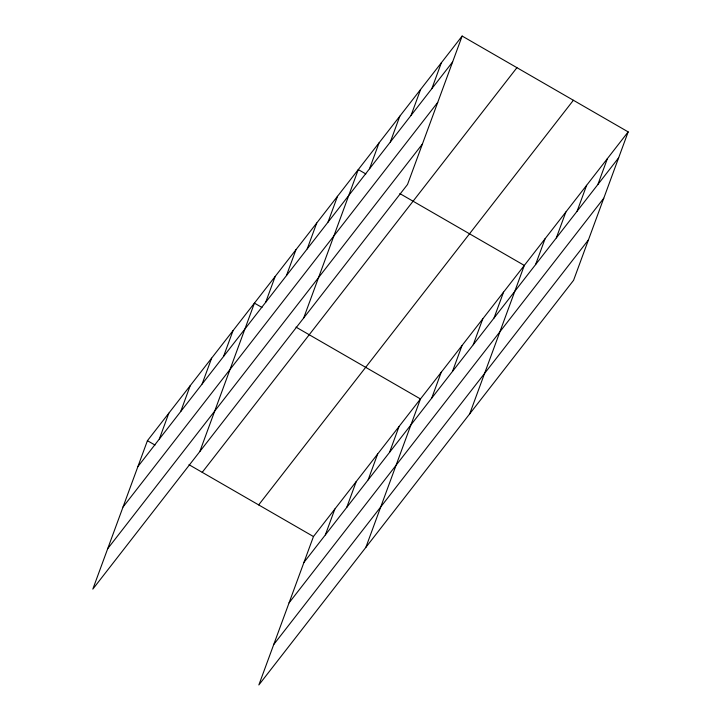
<?xml version="1.0" encoding="UTF-8"?>
<svg xmlns="http://www.w3.org/2000/svg" width="721" height="721" viewBox="0 0 721 721"><rect width="100%" height="100%" fill="white"/><g stroke="black" fill="none" stroke-linecap="round" stroke-linejoin="round"><path stroke-width="1.08" d="M462.143 36.05L147.426 440.693L92.829 589.111L407.536 184.459L462.143 36.05L628.171 131.889L573.574 280.307L258.857 684.95L313.464 536.541L628.171 131.889M159.305 439.08L168.831 413.178M180.701 411.556L190.227 385.663M202.105 384.041L211.632 358.148M223.501 356.525L233.036 330.633M199.825 451.526L254.432 303.117L261.993 307.479M265.679 302.306L275.206 276.413M286.444 275.602L295.97 249.7M307.218 248.889L316.744 222.996M327.992 222.185L337.518 196.292M303.685 317.997L358.283 169.579L365.844 173.95M369.531 168.768L379.057 142.875M390.304 142.064L399.831 116.171M411.069 115.36L420.604 89.467M431.843 88.656L441.369 62.754M325.333 534.919L334.859 509.026M346.738 507.404L356.264 481.502M368.134 479.889L377.66 453.987M389.538 452.373L399.064 426.471M365.862 547.374L420.469 398.956L295.998 327.109M431.708 398.145L441.234 372.252M452.482 371.441L462.008 345.548M473.246 344.737L482.782 318.835M494.02 318.024L503.546 292.131M469.713 413.836L524.32 265.427L399.849 193.579M535.559 264.616L545.094 238.714M556.333 237.903L565.859 212.01M577.106 211.199L586.633 185.306M597.88 184.495L607.406 158.602M137.9 466.595L452.617 61.943M123.03 507.025L437.737 102.373M107.699 548.681L422.416 144.029M202.222 472.327L516.93 67.675M258.668 504.907L573.384 100.264M303.938 562.434L618.645 157.791M289.058 602.864L603.774 198.221M273.737 644.52L588.444 239.877M147.426 440.693L154.988 445.055M188.992 464.694L313.464 536.541"/></g></svg>
